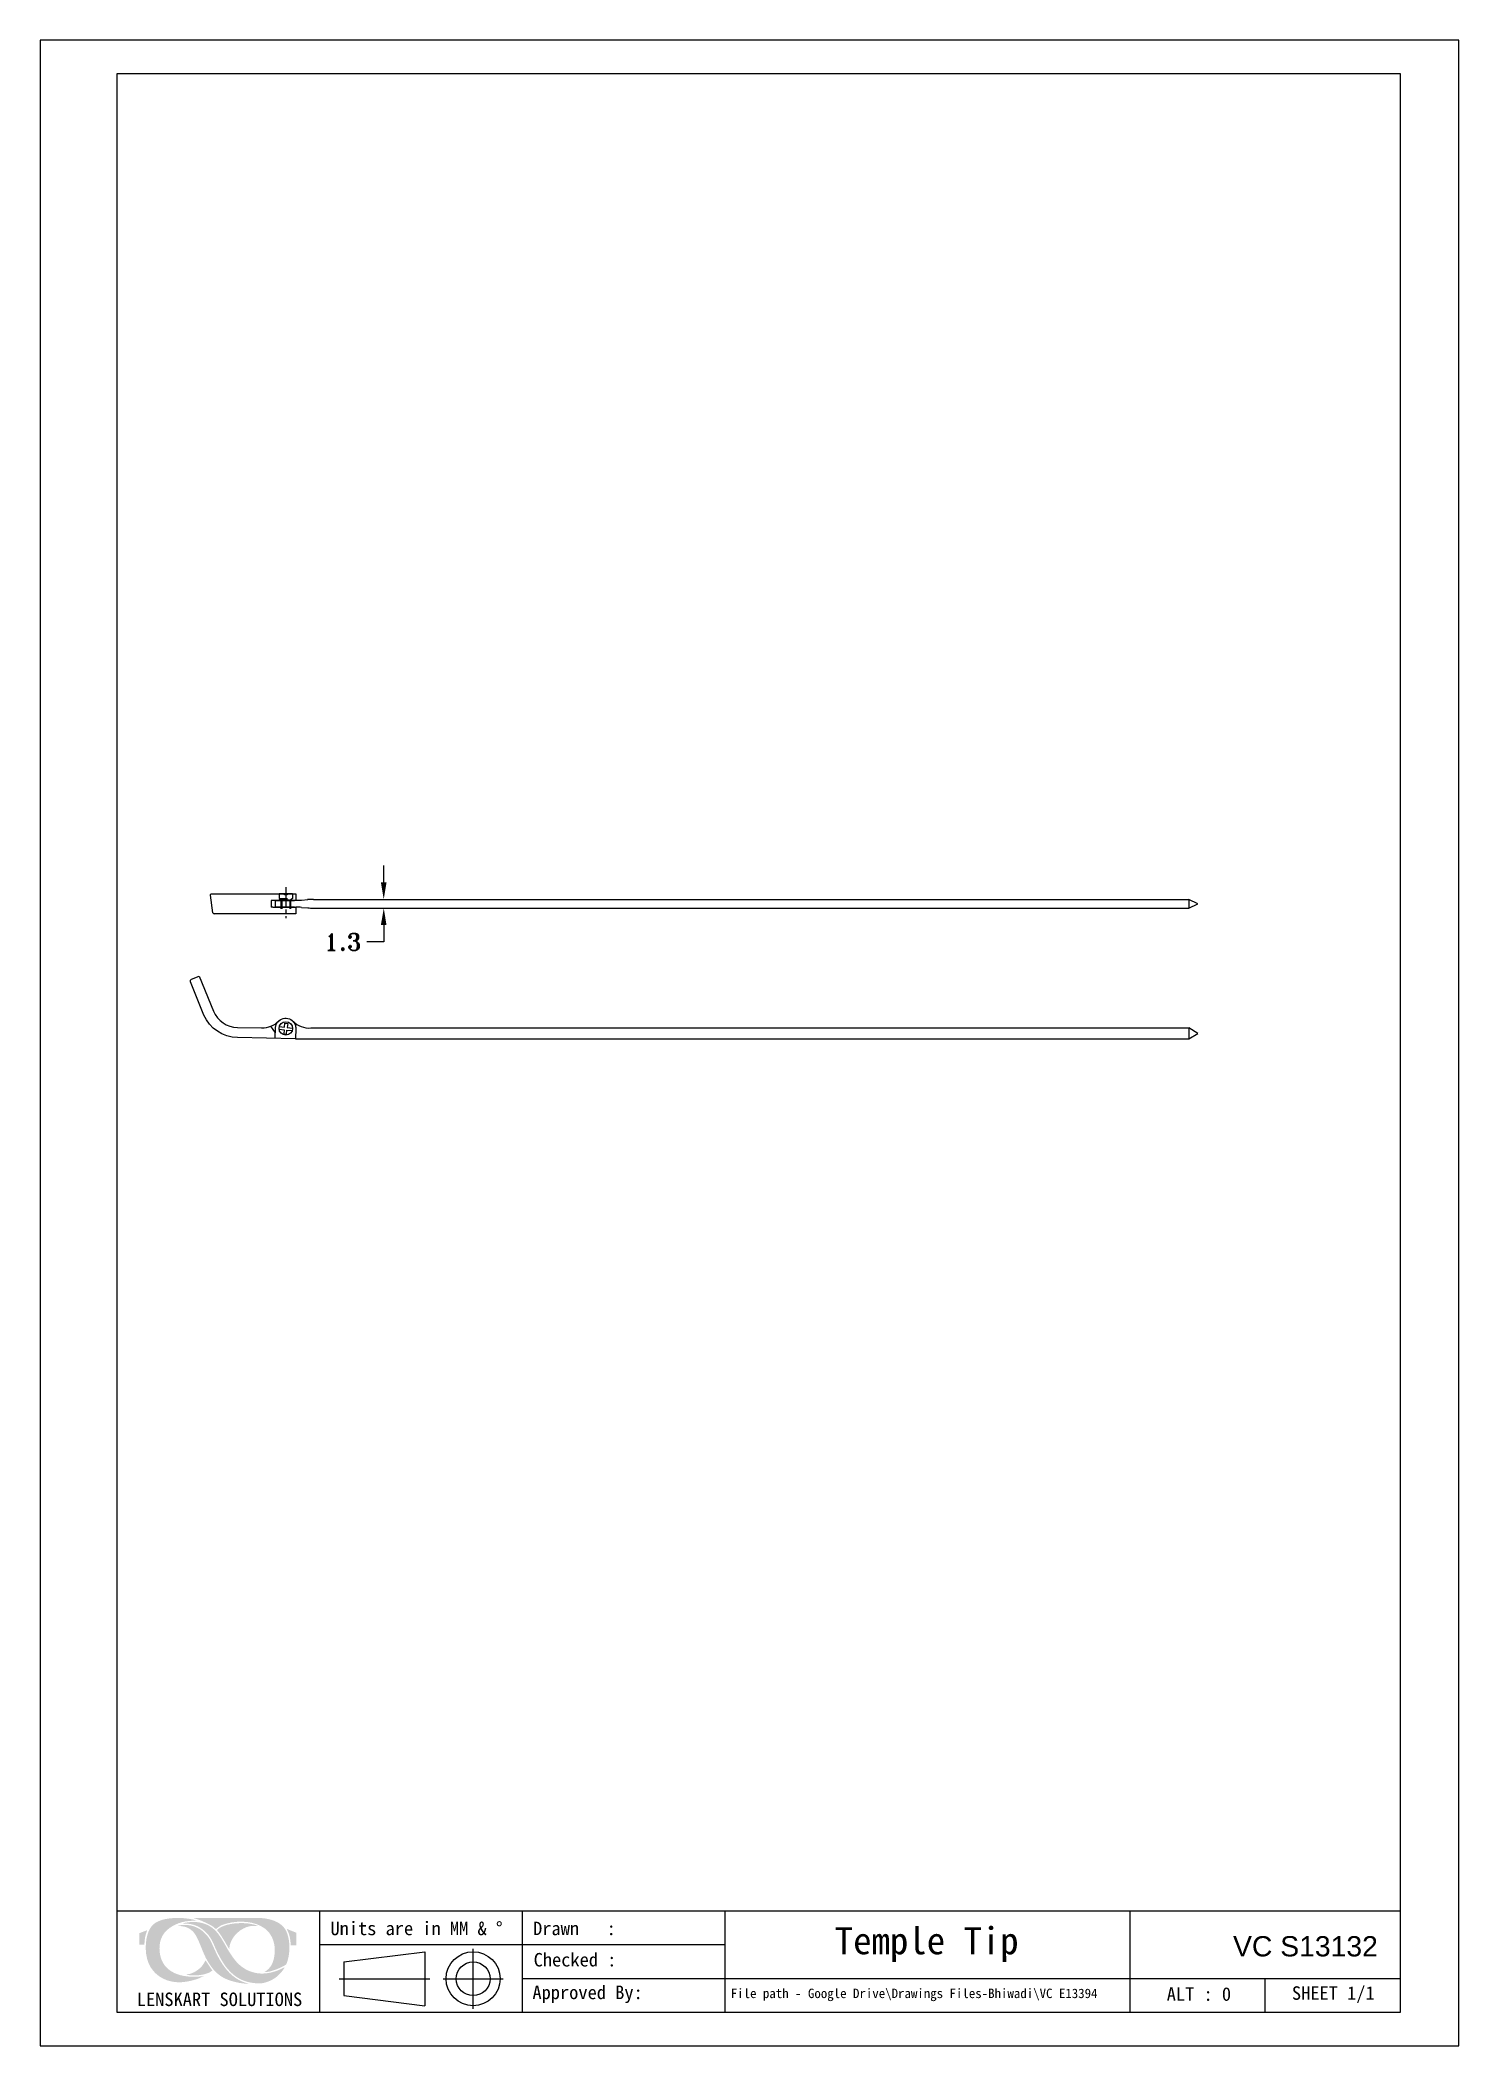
# Model space of a CAD drawing. Header units: inches. Extents: x 52 to 262, y -139 to 158.
import ezdxf

# ---------------------------------------------------------------- set-up
doc = ezdxf.new("R2010")
doc.units = ezdxf.units.IN
doc.header["$MEASUREMENT"] = 0
doc.linetypes.add('CENTER2', pattern=[28.575, 19.05, -3.175, 3.175, -3.175])
doc.linetypes.add('HIDDEN2', pattern=[0.1875, 0.125, -0.0625])
for name, color, linetype in [('Center Line', 2, 'CENTER2'), ('Hidden Line', 1, 'HIDDEN2'), ('图框-线条', 7, 'Continuous')]:
    doc.layers.add(name, color=color, linetype=linetype)
doc.layers.add('绘图层', color=7, linetype='Continuous', lineweight=15)
doc.styles.get("Standard").update_dxf_attribs({"font": 'arial.ttf'})
doc.styles.add('宋体', font='SimSun.ttf')
doc.styles.add('样式 1', font='romant.shx')
doc.dimstyles.new('ISO-25$0', dxfattribs={"dimtxt": 2.5, "dimasz": 2.5, "dimexe": 0.5, "dimexo": 1, "dimgap": 1, "dimtad": 0, "dimtih": 1, "dimtoh": 1, "dimdec": 1, "dimzin": 10, "dimdsep": 46, "dimlunit": 6, "dimtxsty": '样式 1', "dimcen": 0, "dimclrd": 256, "dimclre": 256, "dimclrt": 7, "dimazin": 0, "dimtfac": 1, "dimtdec": 1, "dimtofl": 0, "dimtmove": 0, "dimatfit": 0, "dimfxl": 1, "dimtolj": 1, "dimtzin": 10, "dimarcsym": 0})

# ---------------------------------------------------------------- blocks, each defined once
blk = doc.blocks.new('*D3')
at = {"lineweight": -2, "transparency": 16777216}
for p, q in [((102.95, 32.79), (102.95, 35.29)), ((102.21, 30.29), (102.45, 30.29)), ((102.21, 28.99), (102.45, 28.99)), ((102.95, 23.99), (100.45, 23.99)), ((102.95, 26.49), (102.95, 23.99))]:
    blk.add_line(p, q, dxfattribs=at)
at = {"transparency": 16777216}
for points in [[(102.53, 32.79), (103.36, 32.79), (102.95, 30.29)], [(102.53, 26.49), (103.36, 26.49), (102.95, 28.99)]]:
    blk.add_solid(points, dxfattribs=at)
at = {"layer": 'Defpoints', "color": 0, "transparency": 16777216}
for p in [(103.21, 30.29), (102.95, 28.99), (103.21, 28.99)]:
    blk.add_point(p, dxfattribs=at)
at = {"color": 7, "transparency": 16777216, "insert": (96.89, 23.99), "char_height": 2.5, "attachment_point": 5, "style": '样式 1'}
blk.add_mtext('\\A1;1.3', dxfattribs=at)

msp = doc.modelspace()

# ---------------------------------------------------------------- hatches: boundary and pattern name
at = {"layer": '图框-线条', "lineweight": 0, "ltscale": 0.1}
h = msp.add_hatch(color=252, dxfattribs=at)
edge = h.paths.add_edge_path()
edge.add_spline(control_points=[(66.79, -122.78), (66.79, -122.78), (66.79, -124.5), (66.79, -124.5), (66.79, -124.5), (66.79, -124.5), (67.5, -124.5), (67.5, -124.5), (67.5, -124.5), (67.56, -124.1), (67.56, -123.75), (67.64, -123.35), (67.64, -123.35), (67.71, -123), (67.82, -122.65), (67.94, -122.35), (67.94, -122.35), (67.94, -122.35), (66.79, -122.78), (66.79, -122.78)], knot_values=[0, 0, 0, 0, 0.166667, 0.166667, 0.166667, 0.166667, 0.333333, 0.333333, 0.333333, 0.333333, 0.5, 0.5, 0.5, 0.5, 0.666667, 0.666667, 0.666667, 0.666667, 1, 1, 1, 1], degree=3, periodic=0)
edge = h.paths.add_edge_path()
edge.add_spline(control_points=[(89.19, -124.57), (89.19, -124.57), (90, -124.58), (90, -124.58), (90, -124.58), (90, -124.58), (90, -122.72), (90, -122.72), (90, -122.72), (90, -122.72), (88.59, -122.16), (88.59, -122.16), (88.59, -122.16), (88.74, -122.52), (88.9, -122.78), (89.01, -123.23), (89.01, -123.23), (89.12, -123.69), (89.15, -124.08), (89.19, -124.57)], knot_values=[0, 0, 0, 0, 0.166667, 0.166667, 0.166667, 0.166667, 0.333333, 0.333333, 0.333333, 0.333333, 0.5, 0.5, 0.5, 0.5, 0.666667, 0.666667, 0.666667, 0.666667, 1, 1, 1, 1], degree=3, periodic=0)
edge = h.paths.add_edge_path(flags=17)
edge.add_spline(control_points=[(73.71, -128.92), (73.84, -129.02), (74.67, -129.04), (74.81, -129.04), (74.81, -129.04), (75.69, -129.07), (77.01, -128.86), (77.59, -128.3), (77.59, -128.3), (77.53, -128.22), (77.5, -128.18), (77.45, -128.12), (77.45, -128.12), (77.45, -128.12), (76.58, -126.83), (76.58, -126.83), (76.58, -126.83), (76.37, -127.09), (76.27, -127.58), (75.47, -128.2), (75.47, -128.2), (75, -128.56), (74.44, -128.82), (73.71, -128.92)], knot_values=[0, 0, 0, 0, 0.142857, 0.142857, 0.142857, 0.142857, 0.285714, 0.285714, 0.285714, 0.285714, 0.428571, 0.428571, 0.428571, 0.428571, 0.571429, 0.571429, 0.571429, 0.571429, 0.714286, 0.714286, 0.714286, 0.714286, 1, 1, 1, 1], degree=3, periodic=0)
edge = h.paths.add_edge_path(flags=17)
edge.add_spline(control_points=[(78.26, -122.34), (78.31, -122.42), (78.32, -122.41), (78.38, -122.48), (78.38, -122.48), (79.03, -123.23), (79.96, -125.02), (80.08, -125.14), (80.08, -125.14), (80.14, -123.64), (81.39, -122.33), (82.63, -121.9), (82.63, -121.9), (83.28, -121.67), (83.63, -121.67), (84.35, -121.74), (84.35, -121.74), (84.11, -121.54), (83.1, -121.38), (82.85, -121.35), (82.85, -121.35), (81.64, -121.21), (79.88, -121.33), (78.8, -121.93), (78.8, -121.93), (78.63, -122.02), (78.32, -122.22), (78.26, -122.34)], knot_values=[0, 0, 0, 0, 0.125, 0.125, 0.125, 0.125, 0.25, 0.25, 0.25, 0.25, 0.375, 0.375, 0.375, 0.375, 0.5, 0.5, 0.5, 0.5, 0.625, 0.625, 0.625, 0.625, 0.75, 0.75, 0.75, 0.75, 1, 1, 1, 1], degree=3, periodic=0)
edge = h.paths.add_edge_path()
edge.add_spline(control_points=[(77.68, -124.69), (77.27, -123.77), (77.15, -123.52), (76.51, -122.83), (76.51, -122.83), (75.63, -121.89), (74.29, -121.42), (72.96, -121.6), (72.96, -121.6), (72.87, -121.61), (72.8, -121.62), (72.71, -121.64), (72.71, -121.64), (72.71, -121.64), (72.48, -121.71), (72.48, -121.71), (72.48, -121.71), (73.25, -121.75), (73.84, -121.86), (74.35, -122.24), (74.35, -122.24), (74.86, -122.62), (75.05, -122.93), (75.38, -123.59), (75.38, -123.59), (75.91, -124.67), (76.26, -125.89), (76.86, -126.89), (76.86, -126.89), (77.49, -127.95), (78.1, -128.73), (79.16, -129.35), (79.16, -129.35), (80.02, -129.85), (81.81, -130.32), (83, -130.27), (83, -130.27), (82.86, -130.21), (82.68, -130.18), (82.52, -130.14), (82.52, -130.14), (80.31, -129.46), (79.03, -127.59), (78.06, -125.53), (78.06, -125.53), (77.93, -125.25), (77.81, -124.98), (77.68, -124.69)], knot_values=[0, 0, 0, 0, 0.076923, 0.076923, 0.076923, 0.076923, 0.153846, 0.153846, 0.153846, 0.153846, 0.230769, 0.230769, 0.230769, 0.230769, 0.307692, 0.307692, 0.307692, 0.307692, 0.384615, 0.384615, 0.384615, 0.384615, 0.461538, 0.461538, 0.461538, 0.461538, 0.538462, 0.538462, 0.538462, 0.538462, 0.615385, 0.615385, 0.615385, 0.615385, 0.692308, 0.692308, 0.692308, 0.692308, 0.769231, 0.769231, 0.769231, 0.769231, 0.846154, 0.846154, 0.846154, 0.846154, 1, 1, 1, 1], degree=3, periodic=0)
edge = h.paths.add_edge_path()
edge.add_spline(control_points=[(88.3, -127.84), (88.27, -127.84), (87.45, -128.23), (87.28, -128.3), (87.28, -128.3), (86.93, -128.43), (86.51, -128.56), (86.12, -128.64), (86.12, -128.64), (85.15, -128.83), (84.43, -128.82), (83.5, -128.55), (83.5, -128.55), (81.92, -128.09), (80.99, -126.98), (80.25, -125.82), (80.25, -125.82), (78.92, -123.77), (78.39, -121.78), (75.84, -121.23), (75.84, -121.23), (75.41, -121.14), (74.9, -121.1), (74.44, -121.14), (74.44, -121.14), (74.14, -121.16), (73.42, -121.23), (73.2, -121.37), (73.2, -121.37), (74.32, -121.34), (75.2, -121.56), (76, -122.13), (76, -122.13), (77.65, -123.31), (77.7, -124.56), (78.57, -126.1), (78.57, -126.1), (78.98, -126.84), (79.28, -127.42), (79.85, -128.08), (79.85, -128.08), (81.04, -129.47), (82.3, -130.09), (84.24, -130.23), (84.24, -130.23), (85.18, -130.3), (86.12, -129.89), (86.74, -129.5), (86.74, -129.5), (87.17, -129.23), (87.51, -128.89), (87.83, -128.52), (87.83, -128.52), (87.99, -128.33), (88.17, -128.05), (88.3, -127.84)], knot_values=[0, 0, 0, 0, 0.066667, 0.066667, 0.066667, 0.066667, 0.133333, 0.133333, 0.133333, 0.133333, 0.2, 0.2, 0.2, 0.2, 0.266667, 0.266667, 0.266667, 0.266667, 0.333333, 0.333333, 0.333333, 0.333333, 0.4, 0.4, 0.4, 0.4, 0.466667, 0.466667, 0.466667, 0.466667, 0.533333, 0.533333, 0.533333, 0.533333, 0.6, 0.6, 0.6, 0.6, 0.666667, 0.666667, 0.666667, 0.666667, 0.733333, 0.733333, 0.733333, 0.733333, 0.8, 0.8, 0.8, 0.8, 0.866667, 0.866667, 0.866667, 0.866667, 1, 1, 1, 1], degree=3, periodic=0)
edge = h.paths.add_edge_path()
edge.add_spline(control_points=[(78.11, -122.18), (78.67, -121.74), (78.83, -121.6), (79.65, -121.38), (79.65, -121.38), (81.52, -120.85), (83.93, -120.99), (85.4, -122.14), (85.4, -122.14), (86.2, -122.77), (86.86, -123.88), (86.82, -125.42), (86.82, -125.42), (86.79, -126.57), (86.51, -127.67), (85.61, -128.33), (85.61, -128.33), (85.55, -128.38), (85.3, -128.53), (85.24, -128.55), (85.24, -128.55), (86.13, -128.6), (87.52, -128), (88.26, -127.58), (88.26, -127.58), (88.54, -127.43), (88.51, -127.45), (88.63, -127.13), (88.63, -127.13), (89.09, -125.87), (89.11, -124.12), (88.68, -122.89), (88.68, -122.89), (88.49, -122.33), (88.27, -122.03), (87.91, -121.67), (87.91, -121.67), (87.15, -120.91), (85.63, -120.55), (84.54, -120.55), (84.54, -120.55), (81.32, -120.55), (78.01, -120.52), (74.8, -120.55), (74.8, -120.55), (75.04, -120.65), (75.45, -120.75), (75.72, -120.85), (75.72, -120.85), (75.99, -120.95), (77.17, -121.5), (77.41, -121.64), (77.41, -121.64), (77.73, -121.84), (78.05, -122.15), (78.11, -122.18)], knot_values=[0, 0, 0, 0, 0.066667, 0.066667, 0.066667, 0.066667, 0.133333, 0.133333, 0.133333, 0.133333, 0.2, 0.2, 0.2, 0.2, 0.266667, 0.266667, 0.266667, 0.266667, 0.333333, 0.333333, 0.333333, 0.333333, 0.4, 0.4, 0.4, 0.4, 0.466667, 0.466667, 0.466667, 0.466667, 0.533333, 0.533333, 0.533333, 0.533333, 0.6, 0.6, 0.6, 0.6, 0.666667, 0.666667, 0.666667, 0.666667, 0.733333, 0.733333, 0.733333, 0.733333, 0.8, 0.8, 0.8, 0.8, 0.866667, 0.866667, 0.866667, 0.866667, 1, 1, 1, 1], degree=3, periodic=0)
edge = h.paths.add_edge_path()
edge.add_spline(control_points=[(76.33, -129.13), (76.19, -129.13), (75.92, -129.19), (75.76, -129.2), (75.76, -129.2), (73.19, -129.44), (70.15, -128.76), (69.79, -125.62), (69.79, -125.62), (69.62, -124.15), (70.07, -122.83), (71.25, -122.02), (71.25, -122.02), (72.42, -121.21), (73.6, -120.9), (75.33, -120.95), (75.33, -120.95), (75.33, -120.95), (74.63, -120.75), (74.63, -120.75), (74.63, -120.75), (73.1, -120.42), (70.82, -120.41), (69.47, -121.08), (69.47, -121.08), (68.7, -121.46), (68.28, -122.03), (67.99, -122.98), (67.99, -122.98), (67.49, -124.6), (67.63, -127.1), (68.85, -128.38), (68.85, -128.38), (69.01, -128.54), (69.08, -128.66), (69.27, -128.81), (69.27, -128.81), (69.46, -128.96), (69.49, -129.01), (69.73, -129.18), (69.73, -129.18), (71.31, -130.3), (73.36, -130.23), (75.16, -129.63), (75.16, -129.63), (75.38, -129.56), (75.58, -129.48), (75.77, -129.39), (75.77, -129.39), (75.89, -129.34), (76.26, -129.15), (76.33, -129.13)], knot_values=[0, 0, 0, 0, 0.071429, 0.071429, 0.071429, 0.071429, 0.142857, 0.142857, 0.142857, 0.142857, 0.214286, 0.214286, 0.214286, 0.214286, 0.285714, 0.285714, 0.285714, 0.285714, 0.357143, 0.357143, 0.357143, 0.357143, 0.428571, 0.428571, 0.428571, 0.428571, 0.5, 0.5, 0.5, 0.5, 0.571429, 0.571429, 0.571429, 0.571429, 0.642857, 0.642857, 0.642857, 0.642857, 0.714286, 0.714286, 0.714286, 0.714286, 0.785714, 0.785714, 0.785714, 0.785714, 0.857143, 0.857143, 0.857143, 0.857143, 1, 1, 1, 1], degree=3, periodic=0)

# ---------------------------------------------------------------- linework, layer by layer
for p, q in [((253.43, 152.52), (63.43, 152.52)), ((63.43, 152.52), (63.43, -134.48)), ((253.43, -134.48), (253.43, 152.52)), ((222.12, 30.29), (222.12, 28.99)), ((89.9, 9.65), (222.12, 9.65)), ((92.17, 11.25), (222.12, 11.25)), ((222.12, 11.25), (222.12, 9.65)), ((63.43, -119.48), (253.43, -119.48)), ((93.43, -119.48), (93.43, -134.48)), ((123.43, -119.48), (123.43, -134.48)), ((153.43, -119.48), (153.43, -134.48)), ((213.43, -134.48), (213.43, -119.48)), ((93.43, -124.48), (153.43, -124.48)), ((97.03, -127.04), (109.03, -125.54)), ((97.03, -127.04), (97.03, -132.04)), ((109.03, -125.54), (109.03, -133.54)), ((116.18, -133.98), (116.18, -125.09)), ((96.37, -129.54), (109.76, -129.54)), ((111.74, -129.54), (120.62, -129.54)), ((123.43, -129.48), (253.43, -129.48)), ((233.43, -134.48), (233.43, -129.48)), ((97.03, -132.04), (109.03, -133.54)), ((63.43, -134.48), (253.43, -134.48))]:
    msp.add_line(p, q)
msp.add_lwpolyline([(52.09, -139.48), (262.09, -139.48), (262.09, 157.52), (52.09, 157.52)], close=True)
for points in [[(77.66, 28.31), (77.3, 30.91, -0.455037), (77.49, 31.13), (89.94, 31.13), (89.94, 30.14), (86.95, 30.14), (86.7, 30.14)], [(90.8, 29.1), (91.7, 29.03, 0.006244), (92.56, 28.99)], [(86.9, 9.71), (86.94, 11.31, -0.051915), (86.96, 11.52, -0.712597), (89.81, 11.8, -0.112524), (89.94, 11.15), (89.9, 9.65), (81.29, 9.83, -0.294964), (76.33, 13.16), (75.32, 15.61), (74.35, 18.08, -0.408524), (74.51, 18.46), (75.63, 18.91), (77.73, 13.75, 0.294964), (81.31, 11.32), (84.88, 11.25)]]:
    msp.add_lwpolyline(points, format="xyb")
for points in [[(86.7, 30.14), (86.3, 30.14)], [(86.3, 30.14), (86.3, 29.13)], [(89.74, 29.13), (86.95, 29.13), (86.95, 30.14), (89.74, 30.14)], [(89.45, 31.13), (87.45, 31.13)], [(90.78, 30.19), (91.7, 30.26)], [(92.56, 30.29), (158.49, 30.29)], [(158.49, 30.29), (222.12, 30.29)], [(222.12, 28.99), (223.44, 29.64), (222.12, 30.29)], [(86.55, 29.13), (86.95, 29.13), (89.94, 29.13), (89.94, 28.14), (77.86, 28.14)], [(86.55, 29.13), (86.3, 29.13)], [(92.56, 28.99), (158.49, 28.99)], [(158.49, 28.99), (222.12, 28.99)], [(87.49, 11.46), (88.26, 11.38), (88.33, 11.96), (88.73, 11.92), (88.66, 11.33), (89.44, 11.24)], [(86.92, 10.51), (86.25, 11.51)], [(87.45, 11.06), (88.22, 10.98), (88.16, 10.39), (88.56, 10.34), (88.62, 10.94), (89.39, 10.85)], [(222.12, 9.65), (223.44, 10.45), (222.12, 11.25)]]:
    msp.add_lwpolyline(points)
for centre, radius in [((88.45, 11.18), 1), ((116.18, -129.54), 4), ((116.18, -129.54), 2.5)]:
    msp.add_circle(centre, radius)
for centre, radius, start, end in [((89.93, 40.15), 10, 270, 274.8944), ((92.54, 20.29), 10, 90, 94.8944), ((77.87, 28.35), 0.214, 192.0518, 267.7464), ((89.94, 19.14), 10, 85.1056, 90), ((84.92, 14.78), 3.53, 269.3979, 314.7909), ((91.92, 14.65), 3.41, 224.93, 274.1959)]:
    msp.add_arc(centre, radius, start, end)
at = {"layer": 'Center Line', "ltscale": 0.15}
msp.add_line((88.45, 32.11), (88.45, 27.5), dxfattribs=at)
at = {"layer": 'Hidden Line', "ltscale": 10}
for points in [[(87.45, 31.13), (87.45, 30.87)], [(87.45, 31.13), (87.45, 30.44), (87.74, 30.23), (87.74, 30.14)], [(87.45, 30.44), (89.45, 30.44)], [(87.74, 30.23), (89.15, 30.23)], [(87.74, 30.14), (87.74, 28.14)], [(87.85, 30.14), (87.85, 28.14)], [(88.64, 31.13), (88.64, 30.94), (88.25, 30.94), (88.25, 31.13)], [(89.04, 30.14), (89.04, 28.14)], [(89.45, 31.13), (89.45, 30.44), (89.15, 30.23), (89.15, 30.14)], [(89.15, 30.14), (89.15, 28.14)], [(89.45, 31.13), (89.45, 30.87)]]:
    msp.add_lwpolyline(points, dxfattribs=at)

# ---------------------------------------------------------------- texts
at = {"insert": (239.38, -124.75), "char_height": 3, "width": 34.3483, "attachment_point": 5}
msp.add_mtext('VC S13132', dxfattribs=at)
at = {"layer": '绘图层', "color": 7, "linetype": 'ByBlock', "lineweight": 9, "attachment_point": 5, "style": '宋体'}
for s, insert, char_height, width in [('\\pxql;{\\fNSimSun|b0|i0|c0|p49;Units are in MM & %%D}', (110.33, -122.1), 2, 30.5443), ('\\pxql;{\\fNSimSun|b0|i0|c0|p49;Drawn   : }', (140.33, -122.1), 2, 30.5443), ('{\\fNSimSun|b0|i0|c0|p49;Temple Tip}', (183.32, -124.48), 4, 58.2869), ('\\pxql;{\\fNSimSun|b0|i0|c0|p49;Checked : }', (136.59, -126.74), 2, 22.9015), ('\\pxql;{\\fNSimSun|b0|i0|c0|p49;Approved By:}', (136.41, -131.85), 2, 22.9015), ('{\\fNSimSun|b0|i0|c0|p49;SHEET 1/1}', (243.5, -131.9), 2, 17.2791), ('{\\fSimSun|b0|i0|c134|p2;LENSKART SOLUTIONS}', (78.64, -132.6), 2, 58.9745), ('\\pxql;{\\fNSimSun|b0|i0|c0|p49;File path - Google Drive\\\\Drawings Files-Bhiwadi\\\\VC E13394}', (199.26, -131.93), 1.4, 89.89), ('{\\fNSimSun|b0|i0|c0|p49;ALT : 0}', (223.61, -131.82), 2, 17.2791)]:
    msp.add_mtext(s, dxfattribs=dict(at, insert=insert, char_height=char_height, width=width))

# ---------------------------------------------------------------- dimensions: what is measured, and where the dimension line sits
dim = msp.add_linear_dim(base=(102.95, 28.99), p1=(103.21, 30.29), p2=(103.21, 28.99), angle=90, dimstyle='ISO-25$0')
dim.commit()
dim.dimension.update_dxf_attribs({"geometry": '*D3', "text_midpoint": (96.89, 23.99)})

doc.saveas('drawing.dxf')
